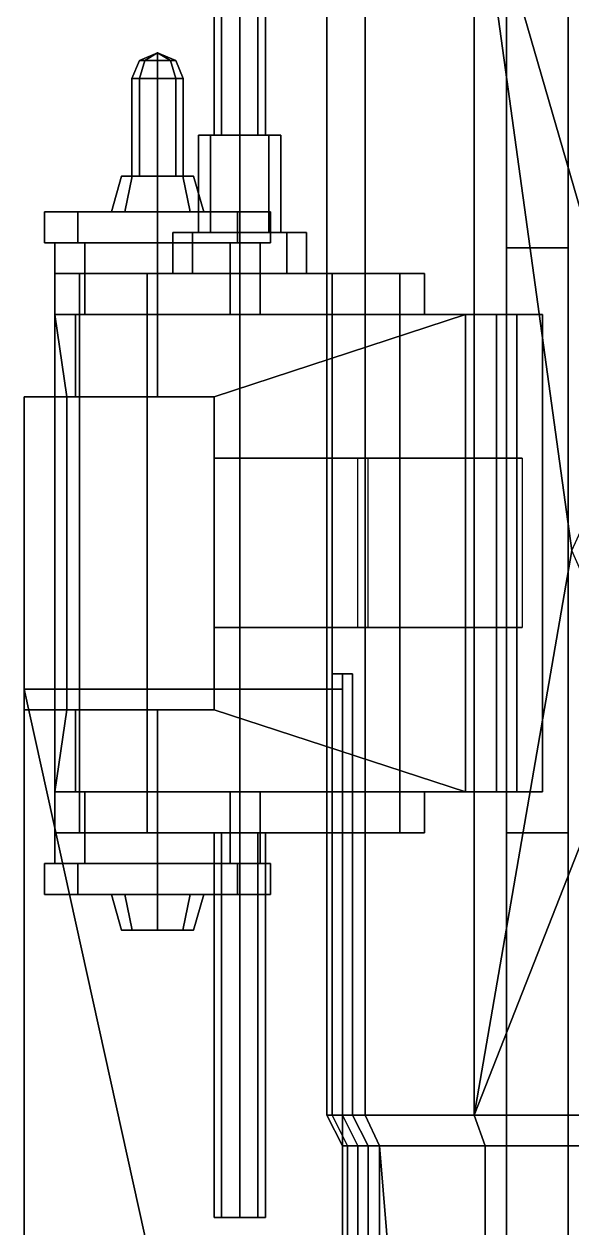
# Model space of a CAD drawing. Extents: x -1.6 to 1.6, y -15.4 to 7.2.
# Drawn here: x -1.57 to -0.503, y 2.82 to 5.166 of the extents above; entities that cross this region are included whole.
import ezdxf

# ---------------------------------------------------------------- set-up
doc = ezdxf.new("R2010")
doc.units = 0
doc.layers.get('0').update_dxf_attribs({"linetype": 'CONTINUOUS'})
doc.layers.add('BAR', color=1, linetype='CONTINUOUS')
doc.layers.add('CABIN', color=4, linetype='CONTINUOUS')

msp = doc.modelspace()

# ---------------------------------------------------------------- linework, layer by layer
for points in [[(-0.63, 6.07, 0.8), (-0.63, -6.25, 0.8), (-0.63, -6.25, 1.35), (-0.63, 6.07, 1.35)], [(-0.63, 6.07, 1.35), (-0.63, -6.25, 1.35), (-0.51, -6.25, 1.35), (-0.51, 6.07, 1.35)], [(-0.51, -6.25, 1.35), (-0.51, -6.25, 0.8), (-0.51, 6.07, 0.8), (-0.51, 6.07, 1.35)], [(-0.63, 5.62, 0.71), (-0.63, 4.73, 0.71), (-0.63, 4.73, 0.8), (-0.63, 5.73, 0.8)], [(-0.51, 4.73, 0.8), (-0.51, 4.73, 0.71), (-0.51, 5.62, 0.71), (-0.51, 5.73, 0.8)], [(-0.51, 5.62, 0.71), (-0.51, 4.73, 0.71), (-0.63, 4.73, 0.71), (-0.63, 5.62, 0.71)], [(-0.9054, 5.52, 3.425), (-0.98, 5.52, 3.05), (-0.98, 3.04, 3.05), (-0.9054, 3.04, 3.425)], [(-0.98, 5.52, 3.05), (-0.9054, 5.52, 2.675), (-0.9054, 3.04, 2.675), (-0.98, 3.04, 3.05)], [(-0.693, 5.52, 3.743), (-0.9054, 5.52, 3.425), (-0.9054, 3.04, 3.425), (-0.693, 3.04, 3.743)], [(-0.9054, 5.52, 2.675), (-0.693, 5.52, 2.357), (-0.693, 3.04, 2.357), (-0.9054, 3.04, 2.675)], [(-0.375, 5.52, 3.9554), (-0.693, 5.52, 3.743), (-0.375, 4.42, 3.9554)], [(-0.693, 5.52, 2.357), (-0.375, 5.52, 2.1446), (-0.375, 3.04, 2.1446), (-0.693, 3.04, 2.357)], [(-0.375, 4.42, 3.9554), (-0.693, 5.52, 3.743), (-0.5028, 4.14, 3.87)], [(-0.5028, 4.14, 3.87), (-0.693, 5.52, 3.743), (-0.693, 3.04, 3.743)], [(-1.2066, 4.95, 0.7666), (-1.23, 4.95, 0.71), (-1.23, 4.76, 0.71), (-1.2066, 4.76, 0.7666)], [(-1.23, 4.95, 0.71), (-1.2066, 4.95, 0.6534), (-1.2066, 4.76, 0.6534), (-1.23, 4.76, 0.71)], [(-1.0934, 4.95, 0.7666), (-1.23, 4.95, 0.71), (-1.2066, 4.95, 0.7666), (-1.15, 4.95, 0.79)], [(-1.07, 4.95, 0.71), (-1.2066, 4.95, 0.6534), (-1.23, 4.95, 0.71), (-1.0934, 4.95, 0.7666)], [(-1.15, 4.95, 0.79), (-1.2066, 4.95, 0.7666), (-1.2066, 4.76, 0.7666), (-1.15, 4.76, 0.79)], [(-1.2066, 4.95, 0.6534), (-1.15, 4.95, 0.63), (-1.15, 4.76, 0.63), (-1.2066, 4.76, 0.6534)], [(-1.0934, 4.95, 0.6534), (-1.15, 4.95, 0.63), (-1.2066, 4.95, 0.6534), (-1.07, 4.95, 0.71)], [(-1.0934, 4.95, 0.7666), (-1.15, 4.95, 0.79), (-1.15, 4.76, 0.79), (-1.0934, 4.76, 0.7666)], [(-1.15, 4.95, 0.63), (-1.0934, 4.95, 0.6534), (-1.0934, 4.76, 0.6534), (-1.15, 4.76, 0.63)], [(-1.07, 4.95, 0.71), (-1.0934, 4.95, 0.7666), (-1.0934, 4.76, 0.7666), (-1.07, 4.76, 0.71)], [(-1.0934, 4.95, 0.6534), (-1.07, 4.95, 0.71), (-1.07, 4.76, 0.71), (-1.0934, 4.76, 0.6534)], [(-1.3736, 4.8, 1.2764), (-1.4, 4.8, 1.34), (-1.38, 4.87, 1.34), (-1.3595, 4.87, 1.2905)], [(-1.4, 4.8, 1.34), (-1.3736, 4.8, 1.4036), (-1.3595, 4.87, 1.3895), (-1.38, 4.87, 1.34)], [(-1.3595, 4.87, 1.3895), (-1.31, 4.87, 1.41), (-1.2605, 4.87, 1.3895), (-1.38, 4.87, 1.34)], [(-1.38, 4.87, 1.34), (-1.2605, 4.87, 1.3895), (-1.24, 4.87, 1.34), (-1.3595, 4.87, 1.2905)], [(-1.31, 4.8, 1.25), (-1.3736, 4.8, 1.2764), (-1.3595, 4.87, 1.2905), (-1.31, 4.87, 1.27)], [(-1.3736, 4.8, 1.4036), (-1.31, 4.8, 1.43), (-1.31, 4.87, 1.41), (-1.3595, 4.87, 1.3895)], [(-1.3595, 4.87, 1.2905), (-1.24, 4.87, 1.34), (-1.2605, 4.87, 1.2905), (-1.31, 4.87, 1.27)], [(-1.2464, 4.8, 1.2764), (-1.31, 4.8, 1.25), (-1.31, 4.87, 1.27), (-1.2605, 4.87, 1.2905)], [(-1.31, 4.8, 1.43), (-1.2464, 4.8, 1.4036), (-1.2605, 4.87, 1.3895), (-1.31, 4.87, 1.41)], [(-1.22, 4.8, 1.34), (-1.2464, 4.8, 1.2764), (-1.2605, 4.87, 1.2905), (-1.24, 4.87, 1.34)], [(-1.2464, 4.8, 1.4036), (-1.22, 4.8, 1.34), (-1.24, 4.87, 1.34), (-1.2605, 4.87, 1.3895)], [(-1.4656, 4.8, 1.4856), (-1.53, 4.8, 1.33), (-1.53, 4.74, 1.33), (-1.4656, 4.74, 1.4856)], [(-1.53, 4.8, 1.33), (-1.4656, 4.8, 1.1744), (-1.4656, 4.74, 1.1744), (-1.53, 4.74, 1.33)], [(-1.1544, 4.8, 1.1744), (-1.53, 4.8, 1.33), (-1.4656, 4.8, 1.4856), (-1.09, 4.8, 1.33)], [(-1.31, 4.8, 1.11), (-1.4656, 4.8, 1.1744), (-1.53, 4.8, 1.33), (-1.1544, 4.8, 1.1744)], [(-1.31, 4.8, 1.55), (-1.4656, 4.8, 1.4856), (-1.4656, 4.74, 1.4856), (-1.31, 4.74, 1.55)], [(-1.4656, 4.8, 1.1744), (-1.31, 4.8, 1.11), (-1.31, 4.74, 1.11), (-1.4656, 4.74, 1.1744)], [(-1.09, 4.8, 1.33), (-1.4656, 4.8, 1.4856), (-1.31, 4.8, 1.55), (-1.1544, 4.8, 1.4856)], [(-1.1544, 4.8, 1.4856), (-1.31, 4.8, 1.55), (-1.31, 4.74, 1.55), (-1.1544, 4.74, 1.4856)], [(-1.31, 4.8, 1.11), (-1.1544, 4.8, 1.1744), (-1.1544, 4.74, 1.1744), (-1.31, 4.74, 1.11)], [(-1.09, 4.8, 1.33), (-1.1544, 4.8, 1.4856), (-1.1544, 4.74, 1.4856), (-1.09, 4.74, 1.33)], [(-1.1544, 4.8, 1.1744), (-1.09, 4.8, 1.33), (-1.09, 4.74, 1.33), (-1.1544, 4.74, 1.1744)], [(-1.4656, 4.74, 1.4856), (-1.53, 4.74, 1.33), (-1.51, 4.74, 1.33), (-1.4514, 4.74, 1.4714)], [(-1.53, 4.74, 1.33), (-1.4656, 4.74, 1.1744), (-1.4514, 4.74, 1.1886), (-1.51, 4.74, 1.33)], [(-1.4514, 4.74, 1.4714), (-1.51, 4.74, 1.33), (-1.51, 4.6, 1.33), (-1.4514, 4.6, 1.4714)], [(-1.51, 4.74, 1.33), (-1.4514, 4.74, 1.1886), (-1.4514, 4.6, 1.1886), (-1.51, 4.6, 1.33)], [(-1.31, 4.74, 1.55), (-1.4656, 4.74, 1.4856), (-1.4514, 4.74, 1.4714), (-1.31, 4.74, 1.53)], [(-1.4656, 4.74, 1.1744), (-1.31, 4.74, 1.11), (-1.31, 4.74, 1.13), (-1.4514, 4.74, 1.1886)], [(-1.31, 4.74, 1.53), (-1.4514, 4.74, 1.4714), (-1.4514, 4.6, 1.4714), (-1.31, 4.6, 1.53)], [(-1.4514, 4.74, 1.1886), (-1.31, 4.74, 1.13), (-1.31, 4.6, 1.13), (-1.4514, 4.6, 1.1886)], [(-1.1686, 4.74, 1.4714), (-1.31, 4.74, 1.53), (-1.31, 4.6, 1.53), (-1.1686, 4.6, 1.4714)], [(-1.31, 4.74, 1.13), (-1.1686, 4.74, 1.1886), (-1.1686, 4.6, 1.1886), (-1.31, 4.6, 1.13)], [(-1.1544, 4.74, 1.4856), (-1.31, 4.74, 1.55), (-1.31, 4.74, 1.53), (-1.1686, 4.74, 1.4714)], [(-1.31, 4.74, 1.11), (-1.1544, 4.74, 1.1744), (-1.1686, 4.74, 1.1886), (-1.31, 4.74, 1.13)], [(-1.2419, 4.76, 0.8019), (-1.28, 4.76, 0.71), (-1.28, 4.68, 0.71), (-1.2419, 4.68, 0.8019)], [(-1.28, 4.76, 0.71), (-1.2419, 4.76, 0.6181), (-1.2419, 4.68, 0.6181), (-1.28, 4.68, 0.71)], [(-1.2066, 4.76, 0.7666), (-1.23, 4.76, 0.71), (-1.28, 4.76, 0.71), (-1.2419, 4.76, 0.8019)], [(-1.23, 4.76, 0.71), (-1.2066, 4.76, 0.6534), (-1.2419, 4.76, 0.6181), (-1.28, 4.76, 0.71)], [(-1.15, 4.76, 0.84), (-1.2419, 4.76, 0.8019), (-1.2419, 4.68, 0.8019), (-1.15, 4.68, 0.84)], [(-1.2419, 4.76, 0.6181), (-1.15, 4.76, 0.58), (-1.15, 4.68, 0.58), (-1.2419, 4.68, 0.6181)], [(-1.15, 4.76, 0.79), (-1.2066, 4.76, 0.7666), (-1.2419, 4.76, 0.8019), (-1.15, 4.76, 0.84)], [(-1.2066, 4.76, 0.6534), (-1.15, 4.76, 0.63), (-1.15, 4.76, 0.58), (-1.2419, 4.76, 0.6181)], [(-1.11, 4.74, 1.33), (-1.1686, 4.74, 1.4714), (-1.1686, 4.6, 1.4714), (-1.11, 4.6, 1.33)], [(-1.1686, 4.74, 1.1886), (-1.11, 4.74, 1.33), (-1.11, 4.6, 1.33), (-1.1686, 4.6, 1.1886)], [(-1.1544, 4.74, 1.1744), (-1.09, 4.74, 1.33), (-1.11, 4.74, 1.33), (-1.1686, 4.74, 1.1886)], [(-1.09, 4.74, 1.33), (-1.1544, 4.74, 1.4856), (-1.1686, 4.74, 1.4714), (-1.11, 4.74, 1.33)], [(-1.0581, 4.76, 0.8019), (-1.15, 4.76, 0.84), (-1.15, 4.68, 0.84), (-1.0581, 4.68, 0.8019)], [(-1.15, 4.76, 0.58), (-1.0581, 4.76, 0.6181), (-1.0581, 4.68, 0.6181), (-1.15, 4.68, 0.58)], [(-1.15, 4.76, 0.63), (-1.0934, 4.76, 0.6534), (-1.0581, 4.76, 0.6181), (-1.15, 4.76, 0.58)], [(-1.0934, 4.76, 0.7666), (-1.15, 4.76, 0.79), (-1.15, 4.76, 0.84), (-1.0581, 4.76, 0.8019)], [(-1.0934, 4.76, 0.6534), (-1.07, 4.76, 0.71), (-1.02, 4.76, 0.71), (-1.0581, 4.76, 0.6181)], [(-1.07, 4.76, 0.71), (-1.0934, 4.76, 0.7666), (-1.0581, 4.76, 0.8019), (-1.02, 4.76, 0.71)], [(-1.02, 4.76, 0.71), (-1.0581, 4.76, 0.8019), (-1.0581, 4.68, 0.8019), (-1.02, 4.68, 0.71)], [(-1.0581, 4.76, 0.6181), (-1.02, 4.76, 0.71), (-1.02, 4.68, 0.71), (-1.0581, 4.68, 0.6181)], [(-0.63, 3.59, 0.8), (-0.63, 4.73, 0.8), (-0.51, 4.73, 0.8), (-0.51, 3.59, 0.8)], [(-0.63, 4.73, 0.8), (-0.63, 4.73, 0.71), (-0.51, 4.73, 0.71), (-0.51, 4.73, 0.8)], [(-1.4618, 4.68, 0.9), (-1.51, 4.68, 0.72), (-1.51, 4.6, 0.72), (-1.4618, 4.6, 0.9)], [(-1.51, 4.68, 0.72), (-1.4618, 4.68, 0.54), (-1.4618, 3.59, 0.54), (-1.51, 3.59, 0.72)], [(-1.51, 4.68, 0.72), (-0.8382, 4.68, 0.9), (-0.79, 4.68, 0.72), (-1.4618, 4.68, 0.54)], [(-1.4618, 4.68, 0.9), (-0.97, 4.68, 1.0318), (-0.8382, 4.68, 0.9), (-1.51, 4.68, 0.72)], [(-1.33, 4.68, 1.0318), (-1.4618, 4.68, 0.9), (-1.4618, 4.6, 0.9), (-1.33, 4.6, 1.0318)], [(-1.4618, 4.68, 0.54), (-1.33, 4.68, 0.4082), (-1.33, 3.59, 0.4082), (-1.4618, 3.59, 0.54)], [(-1.4618, 4.68, 0.54), (-0.79, 4.68, 0.72), (-0.8382, 4.68, 0.54), (-1.33, 4.68, 0.4082)], [(-1.33, 4.68, 1.0318), (-1.15, 4.68, 1.08), (-0.97, 4.68, 1.0318), (-1.4618, 4.68, 0.9)], [(-1.15, 4.68, 1.08), (-1.33, 4.68, 1.0318), (-1.33, 4.6, 1.0318), (-1.15, 4.6, 1.08)], [(-1.33, 4.68, 0.4082), (-1.15, 4.68, 0.36), (-1.15, 3.59, 0.36), (-1.33, 3.59, 0.4082)], [(-1.33, 4.68, 0.4082), (-0.8382, 4.68, 0.54), (-0.97, 4.68, 0.4082), (-1.15, 4.68, 0.36)], [(-0.97, 4.68, 1.0318), (-1.15, 4.68, 1.08), (-1.15, 4.6, 1.08), (-0.97, 4.6, 1.0318)], [(-1.15, 4.68, 0.36), (-0.97, 4.68, 0.4082), (-0.97, 3.59, 0.4082), (-1.15, 3.59, 0.36)], [(-0.8382, 4.68, 0.9), (-0.97, 4.68, 1.0318), (-0.97, 4.6, 1.0318), (-0.8382, 4.6, 0.9)], [(-0.97, 4.68, 0.4082), (-0.8382, 4.68, 0.54), (-0.8382, 3.59, 0.54), (-0.97, 3.59, 0.4082)], [(-0.79, 4.68, 0.72), (-0.8382, 4.68, 0.9), (-0.8382, 4.6, 0.9), (-0.79, 4.6, 0.72)], [(-0.8382, 4.68, 0.54), (-0.79, 4.68, 0.72), (-0.79, 4.6, 0.72), (-0.8382, 4.6, 0.54)], [(-1.51, 4.6, 1.33), (-1.51, 4.6, 0.72), (-1.51, 3.67, 0.72), (-1.51, 3.67, 1.33)], [(-1.47, 4.6, 1.5), (-1.51, 4.6, 1.33), (-1.4865, 4.44, 1.43), (-1.47, 4.44, 1.5)], [(-1.4618, 4.6, 0.9), (-1.51, 4.6, 0.72), (-1.51, 4.6, 1.33)], [(-1.4514, 4.6, 1.1886), (-1.4618, 4.6, 0.9), (-1.51, 4.6, 1.33)], [(-1.4514, 4.6, 1.4714), (-1.51, 4.6, 1.33), (-1.47, 4.6, 1.5)], [(-1.4865, 4.44, 1.43), (-1.51, 4.6, 1.33), (-1.51, 3.67, 1.33), (-1.4865, 3.83, 1.43)], [(-1.31, 4.6, 1.58), (-1.47, 4.6, 1.5), (-1.47, 4.44, 1.5), (-1.31, 4.44, 1.58)], [(-1.31, 4.6, 1.53), (-1.4514, 4.6, 1.4714), (-1.47, 4.6, 1.5), (-1.31, 4.6, 1.58)], [(-1.33, 4.6, 1.0318), (-1.4618, 4.6, 0.9), (-1.4514, 4.6, 1.1886)], [(-1.33, 4.6, 1.0318), (-1.33, 4.6, 1.0318), (-1.4514, 4.6, 1.1886), (-1.31, 4.6, 1.13)], [(-1.33, 4.6, 1.0318), (-1.33, 4.6, 1.0318), (-1.31, 4.6, 1.13), (-1.15, 4.6, 1.08)], [(-1.31, 4.6, 1.13), (-1.31, 4.6, 1.13), (-1.1686, 4.6, 1.1886), (-1.15, 4.6, 1.08)], [(-1.1686, 4.6, 1.4714), (-1.31, 4.6, 1.53), (-1.31, 4.6, 1.58), (-0.71, 4.6, 1.58)], [(-0.71, 4.6, 1.58), (-1.31, 4.6, 1.58), (-1.31, 4.44, 1.58), (-1.2, 4.44, 1.58)], [(-0.71, 4.6, 1.58), (-1.2, 4.44, 1.58), (-1.2, 3.83, 1.58), (-0.71, 3.67, 1.58)], [(-1.15, 4.6, 1.08), (-1.15, 4.6, 1.08), (-1.1686, 4.6, 1.1886), (-0.97, 4.6, 1.0318)], [(-1.11, 4.6, 1.33), (-1.1686, 4.6, 1.4714), (-0.71, 4.6, 1.58), (-0.65, 4.6, 1.56)], [(-1.1686, 4.6, 1.1886), (-1.11, 4.6, 1.33), (-0.65, 4.6, 1.56), (-0.61, 4.6, 1.51)], [(-0.97, 4.6, 1.0318), (-1.1686, 4.6, 1.1886), (-0.61, 4.6, 1.51), (-0.56, 4.6, 1.21)], [(-0.8382, 4.6, 0.9), (-0.97, 4.6, 1.0318), (-0.56, 4.6, 1.21), (-0.56, 4.6, 0.9)], [(-0.8382, 4.6, 0.54), (-0.56, 4.6, 0.9), (-0.56, 3.67, 0.9), (-0.8382, 3.67, 0.54)], [(-0.79, 4.6, 0.72), (-0.8382, 4.6, 0.9), (-0.56, 4.6, 0.9)], [(-0.8382, 4.6, 0.54), (-0.79, 4.6, 0.72), (-0.56, 4.6, 0.9), (-0.8382, 4.6, 0.54)], [(-0.65, 4.6, 1.56), (-0.71, 4.6, 1.58), (-0.71, 3.67, 1.58), (-0.65, 3.67, 1.56)], [(-0.61, 4.6, 1.51), (-0.65, 4.6, 1.56), (-0.65, 3.67, 1.56), (-0.61, 3.67, 1.51)], [(-0.56, 4.6, 1.21), (-0.61, 4.6, 1.51), (-0.61, 3.67, 1.51), (-0.56, 3.67, 1.21)], [(-0.56, 4.6, 0.9), (-0.56, 4.6, 1.21), (-0.56, 3.67, 1.21), (-0.56, 3.67, 0.9)], [(-0.375, 3.85, 3.9554), (-0.5028, 4.14, 3.87), (-0.693, 3.04, 3.743)], [(-0.97, 3.9, 3.31), (-0.95, 3.9, 3.33), (-0.93, 3.9, 3.31), (-0.95, 3.9, 3.29)], [(-0.95, 3.9, 3.33), (-0.97, 3.9, 3.31), (-0.97, 3.04, 3.31), (-0.95, 3.04, 3.33)], [(-0.97, 3.9, 3.31), (-0.95, 3.9, 3.29), (-0.95, 3.04, 3.29), (-0.97, 3.04, 3.31)], [(-0.93, 3.9, 3.31), (-0.95, 3.9, 3.33), (-0.95, 3.04, 3.33), (-0.93, 3.04, 3.31)], [(-0.95, 3.9, 3.29), (-0.93, 3.9, 3.31), (-0.93, 3.04, 3.31), (-0.95, 3.04, 3.29)], [(-1.1, 1.74, 2.08), (-1.1, 0.9, 2.08), (-1.57, -4.62, 2.08), (-1.57, 3.87, 2.08)], [(-1.57, -4.62, 2.08), (-1.57, -4.62, 2.14), (-1.57, 3.87, 2.14), (-1.57, 3.87, 2.08)], [(-1.57, 3.87, 2.14), (-1.57, -4.62, 2.14), (-1.1, 0.9, 2.14), (-1.1, 1.74, 2.14)], [(-0.95, 3.87, 2.08), (-0.95, 1.74, 2.08), (-1.1, 1.74, 2.08), (-1.57, 3.87, 2.08)], [(-1.57, 3.87, 2.14), (-1.1, 1.74, 2.14), (-0.95, 1.74, 2.14), (-0.95, 3.87, 2.14)], [(-1.57, 3.87, 2.08), (-1.57, 3.87, 2.14), (-0.95, 3.87, 2.14), (-0.95, 3.87, 2.08)], [(-0.95, 3.87, 2.14), (-0.95, 1.74, 2.14), (-0.95, 1.74, 2.08), (-0.95, 3.87, 2.08)], [(-0.375, 3.85, 3.9554), (-0.375, 3.85, 3.9554), (-0.693, 3.04, 3.743), (-0.375, 3.04, 3.9554)], [(-1.47, 3.83, 1.5), (-1.4865, 3.83, 1.43), (-1.51, 3.67, 1.33), (-1.47, 3.67, 1.5)], [(-1.31, 3.83, 1.58), (-1.47, 3.83, 1.5), (-1.47, 3.67, 1.5), (-1.31, 3.67, 1.58)], [(-1.2, 3.83, 1.58), (-1.31, 3.83, 1.58), (-1.31, 3.67, 1.58), (-0.71, 3.67, 1.58)], [(-1.4514, 3.53, 1.1886), (-1.51, 3.53, 1.33), (-1.51, 3.67, 1.33), (-1.4514, 3.67, 1.1886)], [(-1.51, 3.53, 1.33), (-1.4514, 3.53, 1.4714), (-1.4514, 3.67, 1.4714), (-1.51, 3.67, 1.33)], [(-1.4618, 3.67, 0.9), (-1.51, 3.67, 0.72), (-1.51, 3.59, 0.72), (-1.4618, 3.59, 0.9)], [(-1.51, 3.67, 1.33), (-1.51, 3.67, 1.33), (-1.51, 3.67, 0.72), (-1.4618, 3.67, 0.9)], [(-1.4514, 3.67, 1.1886), (-1.51, 3.67, 1.33), (-1.4618, 3.67, 0.9)], [(-1.4514, 3.67, 1.4714), (-1.31, 3.67, 1.53), (-1.31, 3.67, 1.58), (-1.47, 3.67, 1.5)], [(-1.33, 3.67, 1.0318), (-1.4618, 3.67, 0.9), (-1.4618, 3.59, 0.9), (-1.33, 3.59, 1.0318)], [(-1.4514, 3.67, 1.1886), (-1.4514, 3.67, 1.1886), (-1.4618, 3.67, 0.9), (-1.33, 3.67, 1.0318)], [(-1.4514, 3.53, 1.4714), (-1.31, 3.53, 1.53), (-1.31, 3.67, 1.53), (-1.4514, 3.67, 1.4714)], [(-1.31, 3.53, 1.13), (-1.4514, 3.53, 1.1886), (-1.4514, 3.67, 1.1886), (-1.31, 3.67, 1.13)], [(-1.31, 3.67, 1.13), (-1.4514, 3.67, 1.1886), (-1.33, 3.67, 1.0318)], [(-1.15, 3.67, 1.08), (-1.33, 3.67, 1.0318), (-1.33, 3.59, 1.0318), (-1.15, 3.59, 1.08)], [(-1.15, 3.67, 1.08), (-1.31, 3.67, 1.13), (-1.33, 3.67, 1.0318)], [(-1.31, 3.53, 1.53), (-1.1686, 3.53, 1.4714), (-1.1686, 3.67, 1.4714), (-1.31, 3.67, 1.53)], [(-1.1686, 3.53, 1.1886), (-1.31, 3.53, 1.13), (-1.31, 3.67, 1.13), (-1.1686, 3.67, 1.1886)], [(-1.15, 3.67, 1.08), (-1.1686, 3.67, 1.1886), (-1.31, 3.67, 1.13)], [(-1.31, 3.67, 1.53), (-1.1686, 3.67, 1.4714), (-0.71, 3.67, 1.58), (-1.31, 3.67, 1.58)], [(-1.11, 3.53, 1.33), (-1.1686, 3.53, 1.1886), (-1.1686, 3.67, 1.1886), (-1.11, 3.67, 1.33)], [(-1.1686, 3.53, 1.4714), (-1.11, 3.53, 1.33), (-1.11, 3.67, 1.33), (-1.1686, 3.67, 1.4714)], [(-1.15, 3.67, 1.08), (-0.97, 3.67, 1.0318), (-1.1686, 3.67, 1.1886)], [(-1.1686, 3.67, 1.4714), (-1.11, 3.67, 1.33), (-0.65, 3.67, 1.56), (-0.71, 3.67, 1.58)], [(-1.11, 3.67, 1.33), (-1.1686, 3.67, 1.1886), (-0.61, 3.67, 1.51), (-0.65, 3.67, 1.56)], [(-1.1686, 3.67, 1.1886), (-0.97, 3.67, 1.0318), (-0.56, 3.67, 1.21), (-0.61, 3.67, 1.51)], [(-0.97, 3.67, 1.0318), (-1.15, 3.67, 1.08), (-1.15, 3.59, 1.08), (-0.97, 3.59, 1.0318)], [(-0.8382, 3.67, 0.9), (-0.97, 3.67, 1.0318), (-0.97, 3.59, 1.0318), (-0.8382, 3.59, 0.9)], [(-0.97, 3.67, 1.0318), (-0.8382, 3.67, 0.9), (-0.56, 3.67, 0.9), (-0.56, 3.67, 1.21)], [(-0.8382, 3.67, 0.54), (-0.79, 3.67, 0.72), (-0.79, 3.59, 0.72), (-0.8382, 3.59, 0.54)], [(-0.79, 3.67, 0.72), (-0.8382, 3.67, 0.9), (-0.8382, 3.59, 0.9), (-0.79, 3.59, 0.72)], [(-0.8382, 3.67, 0.54), (-0.56, 3.67, 0.9), (-0.79, 3.67, 0.72), (-0.8382, 3.67, 0.54)], [(-0.56, 3.67, 0.9), (-0.56, 3.67, 0.9), (-0.8382, 3.67, 0.9), (-0.79, 3.67, 0.72)], [(-0.97, 3.59, 1.0318), (-1.4618, 3.59, 0.9), (-1.51, 3.59, 0.72), (-0.8382, 3.59, 0.9)], [(-0.8382, 3.59, 0.9), (-1.51, 3.59, 0.72), (-1.4618, 3.59, 0.54), (-0.79, 3.59, 0.72)], [(-1.15, 3.59, 1.08), (-1.33, 3.59, 1.0318), (-1.4618, 3.59, 0.9), (-0.97, 3.59, 1.0318)], [(-0.79, 3.59, 0.72), (-1.4618, 3.59, 0.54), (-1.33, 3.59, 0.4082), (-0.8382, 3.59, 0.54)], [(-0.8382, 3.59, 0.54), (-1.33, 3.59, 0.4082), (-1.15, 3.59, 0.36), (-0.97, 3.59, 0.4082)], [(-0.51, 3.59, 0.5), (-0.51, -5.52, 0.5), (-0.63, -5.52, 0.5), (-0.63, 3.59, 0.5)], [(-0.63, 3.59, 0.5), (-0.63, -5.52, 0.5), (-0.63, -5.52, 0.8), (-0.63, 3.59, 0.8)], [(-0.51, 3.59, 0.8), (-0.51, 3.59, 0.5), (-0.63, 3.59, 0.5), (-0.63, 3.59, 0.8)], [(-0.51, -5.52, 0.8), (-0.51, -5.52, 0.5), (-0.51, 3.59, 0.5), (-0.51, 3.59, 0.8)], [(-1.4656, 3.53, 1.1744), (-1.53, 3.53, 1.33), (-1.51, 3.53, 1.33), (-1.4514, 3.53, 1.1886)], [(-1.4656, 3.47, 1.1744), (-1.53, 3.47, 1.33), (-1.53, 3.53, 1.33), (-1.4656, 3.53, 1.1744)], [(-1.53, 3.53, 1.33), (-1.4656, 3.53, 1.4856), (-1.4514, 3.53, 1.4714), (-1.51, 3.53, 1.33)], [(-1.53, 3.47, 1.33), (-1.4656, 3.47, 1.4856), (-1.4656, 3.53, 1.4856), (-1.53, 3.53, 1.33)], [(-1.4656, 3.53, 1.4856), (-1.31, 3.53, 1.55), (-1.31, 3.53, 1.53), (-1.4514, 3.53, 1.4714)], [(-1.4656, 3.47, 1.4856), (-1.31, 3.47, 1.55), (-1.31, 3.53, 1.55), (-1.4656, 3.53, 1.4856)], [(-1.31, 3.53, 1.11), (-1.4656, 3.53, 1.1744), (-1.4514, 3.53, 1.1886), (-1.31, 3.53, 1.13)], [(-1.31, 3.47, 1.11), (-1.4656, 3.47, 1.1744), (-1.4656, 3.53, 1.1744), (-1.31, 3.53, 1.11)], [(-1.31, 3.53, 1.55), (-1.1544, 3.53, 1.4856), (-1.1686, 3.53, 1.4714), (-1.31, 3.53, 1.53)], [(-1.31, 3.47, 1.55), (-1.1544, 3.47, 1.4856), (-1.1544, 3.53, 1.4856), (-1.31, 3.53, 1.55)], [(-1.1544, 3.53, 1.1744), (-1.31, 3.53, 1.11), (-1.31, 3.53, 1.13), (-1.1686, 3.53, 1.1886)], [(-1.1544, 3.47, 1.1744), (-1.31, 3.47, 1.11), (-1.31, 3.53, 1.11), (-1.1544, 3.53, 1.1744)], [(-1.09, 3.53, 1.33), (-1.1544, 3.53, 1.1744), (-1.1686, 3.53, 1.1886), (-1.11, 3.53, 1.33)], [(-1.1544, 3.53, 1.4856), (-1.09, 3.53, 1.33), (-1.11, 3.53, 1.33), (-1.1686, 3.53, 1.4714)], [(-1.09, 3.47, 1.33), (-1.1544, 3.47, 1.1744), (-1.1544, 3.53, 1.1744), (-1.09, 3.53, 1.33)], [(-1.1544, 3.47, 1.4856), (-1.09, 3.47, 1.33), (-1.09, 3.53, 1.33), (-1.1544, 3.53, 1.4856)], [(-1.1544, 3.47, 1.4856), (-1.53, 3.47, 1.33), (-1.4656, 3.47, 1.1744), (-1.09, 3.47, 1.33)], [(-1.31, 3.47, 1.55), (-1.4656, 3.47, 1.4856), (-1.53, 3.47, 1.33), (-1.1544, 3.47, 1.4856)], [(-1.09, 3.47, 1.33), (-1.4656, 3.47, 1.1744), (-1.31, 3.47, 1.11), (-1.1544, 3.47, 1.1744)], [(-1.3736, 3.47, 1.4036), (-1.4, 3.47, 1.34), (-1.38, 3.4, 1.34), (-1.3595, 3.4, 1.3895)], [(-1.4, 3.47, 1.34), (-1.3736, 3.47, 1.2764), (-1.3595, 3.4, 1.2905), (-1.38, 3.4, 1.34)], [(-1.31, 3.47, 1.43), (-1.3736, 3.47, 1.4036), (-1.3595, 3.4, 1.3895), (-1.31, 3.4, 1.41)], [(-1.3736, 3.47, 1.2764), (-1.31, 3.47, 1.25), (-1.31, 3.4, 1.27), (-1.3595, 3.4, 1.2905)], [(-1.2464, 3.47, 1.4036), (-1.31, 3.47, 1.43), (-1.31, 3.4, 1.41), (-1.2605, 3.4, 1.3895)], [(-1.31, 3.47, 1.25), (-1.2464, 3.47, 1.2764), (-1.2605, 3.4, 1.2905), (-1.31, 3.4, 1.27)], [(-1.22, 3.47, 1.34), (-1.2464, 3.47, 1.4036), (-1.2605, 3.4, 1.3895), (-1.24, 3.4, 1.34)], [(-1.2464, 3.47, 1.2764), (-1.22, 3.47, 1.34), (-1.24, 3.4, 1.34), (-1.2605, 3.4, 1.2905)], [(-1.3595, 3.4, 1.2905), (-1.31, 3.4, 1.27), (-1.2605, 3.4, 1.2905), (-1.38, 3.4, 1.34)], [(-1.38, 3.4, 1.34), (-1.2605, 3.4, 1.2905), (-1.24, 3.4, 1.34), (-1.3595, 3.4, 1.3895)], [(-1.3595, 3.4, 1.3895), (-1.24, 3.4, 1.34), (-1.2605, 3.4, 1.3895), (-1.31, 3.4, 1.41)], [(-0.8777, 2.98, 2.6865), (-0.95, 2.98, 3.05), (-0.98, 3.04, 3.05), (-0.9054, 3.04, 2.675)], [(-0.95, 2.98, 3.05), (-0.8777, 2.98, 3.4135), (-0.9054, 3.04, 3.425), (-0.98, 3.04, 3.05)], [(-0.95, 3.04, 3.33), (-0.97, 3.04, 3.31), (-0.94, 2.98, 3.31), (-0.92, 2.98, 3.33)], [(-0.97, 3.04, 3.31), (-0.95, 3.04, 3.29), (-0.92, 2.98, 3.29), (-0.94, 2.98, 3.31)], [(-0.93, 3.04, 3.31), (-0.95, 3.04, 3.33), (-0.92, 2.98, 3.33), (-0.9, 2.98, 3.31)], [(-0.95, 3.04, 3.29), (-0.93, 3.04, 3.31), (-0.9, 2.98, 3.31), (-0.92, 2.98, 3.29)], [(-0.6718, 2.98, 2.3782), (-0.8777, 2.98, 2.6865), (-0.9054, 3.04, 2.675), (-0.693, 3.04, 2.357)], [(-0.8777, 2.98, 3.4135), (-0.6718, 2.98, 3.7218), (-0.693, 3.04, 3.743), (-0.9054, 3.04, 3.425)], [(-0.3635, 2.98, 2.1723), (-0.6718, 2.98, 2.3782), (-0.693, 3.04, 2.357), (-0.375, 3.04, 2.1446)], [(-0.6718, 2.98, 3.7218), (-0.3635, 2.98, 3.9277), (-0.375, 3.04, 3.9554), (-0.693, 3.04, 3.743)], [(-0.8777, 2.98, 3.4135), (-0.95, 2.98, 3.05), (-0.95, -4.62, 3.05), (-0.8777, -4.62, 3.4135)], [(-0.95, 2.98, 3.05), (-0.8777, 2.98, 2.6865), (-0.8777, -4.62, 2.6865), (-0.95, -4.62, 3.05)], [(-0.92, 2.98, 3.33), (-0.94, 2.98, 3.31), (-0.94, -4.36, 3.31), (-0.92, -4.36, 3.33)], [(-0.94, 2.98, 3.31), (-0.92, 2.98, 3.29), (-0.92, -4.36, 3.29), (-0.94, -4.36, 3.31)], [(-0.9, 2.98, 3.31), (-0.92, 2.98, 3.33), (-0.92, -4.36, 3.33), (-0.9, -4.36, 3.31)], [(-0.92, 2.98, 3.29), (-0.9, 2.98, 3.31), (-0.9, -4.36, 3.31), (-0.92, -4.36, 3.29)], [(-0.6718, 2.98, 3.7218), (-0.8777, 2.98, 3.4135), (-0.7598, 1.55, 3.59), (-0.6718, 1.55, 3.7218)], [(-0.8777, 2.98, 2.6865), (-0.6718, 2.98, 2.3782), (-0.6718, -4.62, 2.3782), (-0.8777, -4.62, 2.6865)], [(-0.8777, 2.98, 3.4135), (-0.8777, -4.62, 3.4135), (-0.7598, 0.55, 3.59), (-0.7598, 1.55, 3.59)], [(-0.3635, 2.98, 3.9277), (-0.6718, 2.98, 3.7218), (-0.6718, 1.55, 3.7218), (-0.3635, 1.55, 3.9277)], [(-0.6718, 2.98, 2.3782), (-0.3635, 2.98, 2.1723), (-0.3635, -4.62, 2.1723), (-0.6718, -4.62, 2.3782)]]:
    msp.add_3dface(points)
at = {"layer": 'BAR'}
for points in [[(-1.1854, 5.62, 0.7454), (-1.2, 5.62, 0.71), (-1.2, 4.95, 0.71), (-1.1854, 4.95, 0.7454)], [(-1.2, 5.62, 0.71), (-1.1854, 5.62, 0.6746), (-1.1854, 4.95, 0.6746), (-1.2, 4.95, 0.71)], [(-1.15, 5.62, 0.76), (-1.1854, 5.62, 0.7454), (-1.1854, 4.95, 0.7454), (-1.15, 4.95, 0.76)], [(-1.1854, 5.62, 0.6746), (-1.15, 5.62, 0.66), (-1.15, 4.95, 0.66), (-1.1854, 4.95, 0.6746)], [(-1.1146, 5.62, 0.7454), (-1.15, 5.62, 0.76), (-1.15, 4.95, 0.76), (-1.1146, 4.95, 0.7454)], [(-1.15, 5.62, 0.66), (-1.1146, 5.62, 0.6746), (-1.1146, 4.95, 0.6746), (-1.15, 4.95, 0.66)], [(-1.1, 5.62, 0.71), (-1.1146, 5.62, 0.7454), (-1.1146, 4.95, 0.7454), (-1.1, 4.95, 0.71)], [(-1.1146, 5.62, 0.6746), (-1.1, 5.62, 0.71), (-1.1, 4.95, 0.71), (-1.1146, 4.95, 0.6746)], [(-1.3454, 5.0954, 1.34), (-1.36, 5.06, 1.34), (-1.3454, 5.06, 1.3754), (-1.335, 5.0954, 1.365)], [(-1.335, 5.0954, 1.315), (-1.3454, 5.06, 1.3046), (-1.36, 5.06, 1.34), (-1.3454, 5.0954, 1.34)], [(-1.31, 5.11, 1.34), (-1.3454, 5.0954, 1.34), (-1.335, 5.0954, 1.365), (-1.31, 5.11, 1.34)], [(-1.31, 5.11, 1.34), (-1.335, 5.0954, 1.315), (-1.3454, 5.0954, 1.34), (-1.31, 5.11, 1.34)], [(-1.335, 5.0954, 1.365), (-1.3454, 5.06, 1.3754), (-1.31, 5.06, 1.39), (-1.31, 5.0954, 1.3754)], [(-1.31, 5.0954, 1.3046), (-1.31, 5.06, 1.29), (-1.3454, 5.06, 1.3046), (-1.335, 5.0954, 1.315)], [(-1.31, 5.11, 1.34), (-1.335, 5.0954, 1.365), (-1.31, 5.0954, 1.3754), (-1.31, 5.11, 1.34)], [(-1.31, 5.11, 1.34), (-1.31, 5.0954, 1.3046), (-1.335, 5.0954, 1.315), (-1.31, 5.11, 1.34)], [(-1.31, 5.11, 1.34), (-1.31, 5.0954, 1.3754), (-1.285, 5.0954, 1.365), (-1.31, 5.11, 1.34)], [(-1.31, 5.11, 1.34), (-1.285, 5.0954, 1.365), (-1.2746, 5.0954, 1.34), (-1.31, 5.11, 1.34)], [(-1.31, 5.11, 1.34), (-1.2746, 5.0954, 1.34), (-1.285, 5.0954, 1.315), (-1.31, 5.11, 1.34)], [(-1.31, 5.11, 1.34), (-1.285, 5.0954, 1.315), (-1.31, 5.0954, 1.3046), (-1.31, 5.11, 1.34)], [(-1.31, 5.0954, 1.3754), (-1.31, 5.06, 1.39), (-1.2746, 5.06, 1.3754), (-1.285, 5.0954, 1.365)], [(-1.285, 5.0954, 1.315), (-1.2746, 5.06, 1.3046), (-1.31, 5.06, 1.29), (-1.31, 5.0954, 1.3046)], [(-1.285, 5.0954, 1.365), (-1.2746, 5.06, 1.3754), (-1.26, 5.06, 1.34), (-1.2746, 5.0954, 1.34)], [(-1.2746, 5.0954, 1.34), (-1.26, 5.06, 1.34), (-1.2746, 5.06, 1.3046), (-1.285, 5.0954, 1.315)], [(-1.3454, 5.06, 1.3754), (-1.36, 5.06, 1.34), (-1.36, 4.87, 1.34), (-1.3454, 4.87, 1.3754)], [(-1.36, 5.06, 1.34), (-1.3454, 5.06, 1.3046), (-1.3454, 4.87, 1.3046), (-1.36, 4.87, 1.34)], [(-1.31, 5.06, 1.39), (-1.3454, 5.06, 1.3754), (-1.3454, 4.87, 1.3754), (-1.31, 4.87, 1.39)], [(-1.3454, 5.06, 1.3046), (-1.31, 5.06, 1.29), (-1.31, 4.87, 1.29), (-1.3454, 4.87, 1.3046)], [(-1.2746, 5.06, 1.3754), (-1.31, 5.06, 1.39), (-1.31, 4.87, 1.39), (-1.2746, 4.87, 1.3754)], [(-1.31, 5.06, 1.29), (-1.2746, 5.06, 1.3046), (-1.2746, 4.87, 1.3046), (-1.31, 4.87, 1.29)], [(-1.26, 5.06, 1.34), (-1.2746, 5.06, 1.3754), (-1.2746, 4.87, 1.3754), (-1.26, 4.87, 1.34)], [(-1.2746, 5.06, 1.3046), (-1.26, 5.06, 1.34), (-1.26, 4.87, 1.34), (-1.2746, 4.87, 1.3046)], [(-1.1854, 3.59, 0.7454), (-1.2, 3.59, 0.71), (-1.2, 2.84, 0.71), (-1.1854, 2.84, 0.7454)], [(-1.2, 3.59, 0.71), (-1.1854, 3.59, 0.6746), (-1.1854, 2.84, 0.6746), (-1.2, 2.84, 0.71)], [(-1.15, 3.59, 0.76), (-1.1854, 3.59, 0.7454), (-1.1854, 2.84, 0.7454), (-1.15, 2.84, 0.76)], [(-1.1854, 3.59, 0.6746), (-1.15, 3.59, 0.66), (-1.15, 2.84, 0.66), (-1.1854, 2.84, 0.6746)], [(-1.1146, 3.59, 0.7454), (-1.15, 3.59, 0.76), (-1.15, 2.84, 0.76), (-1.1146, 2.84, 0.7454)], [(-1.15, 3.59, 0.66), (-1.1146, 3.59, 0.6746), (-1.1146, 2.84, 0.6746), (-1.15, 2.84, 0.66)], [(-1.1, 3.59, 0.71), (-1.1146, 3.59, 0.7454), (-1.1146, 2.84, 0.7454), (-1.1, 2.84, 0.71)], [(-1.1146, 3.59, 0.6746), (-1.1, 3.59, 0.71), (-1.1, 2.84, 0.71), (-1.1146, 2.84, 0.6746)]]:
    msp.add_3dface(points, dxfattribs=at)
at = {"layer": 'CABIN'}
for points in [[(-1.2, 4.44, 1.96), (-1.3403, 4.44, 1.5648), (-1.57, 4.44, 1.54), (-1.57, 4.44, 1.96)], [(-1.57, 4.44, 1.96), (-1.57, 4.44, 1.54), (-1.57, 3.83, 1.54), (-1.57, 3.83, 1.96)], [(-1.3403, 4.44, 1.5648), (-1.3403, 4.44, 1.5648), (-1.47, 4.44, 1.5), (-1.57, 4.44, 1.54)], [(-1.47, 4.44, 1.5), (-1.47, 4.44, 1.5), (-1.4865, 4.44, 1.43), (-1.57, 4.44, 1.54)], [(-1.57, 4.44, 1.54), (-1.4865, 4.44, 1.43), (-1.4865, 3.83, 1.43), (-1.57, 3.83, 1.54)], [(-1.2, 3.83, 1.96), (-1.2, 4.44, 1.96), (-1.57, 4.44, 1.96), (-1.57, 3.83, 1.96)], [(-1.31, 4.44, 1.58), (-1.31, 4.44, 1.58), (-1.3403, 4.44, 1.5648), (-1.2, 4.44, 1.96)], [(-1.2, 4.44, 1.58), (-1.2, 4.44, 1.58), (-1.31, 4.44, 1.58), (-1.2, 4.44, 1.96)], [(-1.2, 4.32, 1.58), (-1.2, 4.44, 1.58), (-1.2, 4.44, 1.96), (-1.2, 4.32, 1.93)], [(-1.2, 3.99, 1.93), (-1.2, 4.32, 1.93), (-1.2, 4.44, 1.96), (-1.2, 3.83, 1.96)], [(-0.9, 4.32, 1.58), (-0.9, 4.32, 1.58), (-1.2, 4.32, 1.58), (-1.2, 4.32, 1.93)], [(-0.6, 4.32, 2.3), (-0.9, 4.32, 1.58), (-1.2, 4.32, 1.93), (-0.92, 4.32, 2.75)], [(-0.92, 4.32, 2.75), (-1.2, 4.32, 1.93), (-1.2, 3.99, 1.93), (-0.92, 3.99, 2.75)], [(-0.9, 3.99, 1.58), (-0.9, 4.32, 1.58), (-0.6, 4.32, 2.3), (-0.6, 3.99, 2.3)], [(-1.2, 3.83, 1.58), (-1.2, 3.99, 1.58), (-1.2, 3.99, 1.93), (-1.2, 3.83, 1.96)], [(-1.2, 3.99, 1.93), (-1.2, 3.99, 1.58), (-0.9, 3.99, 1.58)], [(-0.92, 3.99, 2.75), (-1.2, 3.99, 1.93), (-0.9, 3.99, 1.58), (-0.6, 3.99, 2.3)], [(-1.57, 3.83, 1.96), (-1.57, 3.83, 1.54), (-1.3403, 3.83, 1.5648), (-1.2, 3.83, 1.96)], [(-1.57, 3.83, 1.54), (-1.47, 3.83, 1.5), (-1.3403, 3.83, 1.5648)], [(-1.57, 3.83, 1.54), (-1.4865, 3.83, 1.43), (-1.47, 3.83, 1.5)], [(-1.2, 3.83, 1.96), (-1.3403, 3.83, 1.5648), (-1.31, 3.83, 1.58), (-1.2, 3.83, 1.96)], [(-1.2, 3.83, 1.96), (-1.31, 3.83, 1.58), (-1.2, 3.83, 1.58), (-1.2, 3.83, 1.96)]]:
    msp.add_3dface(points, dxfattribs=at)

doc.saveas('drawing.dxf')
